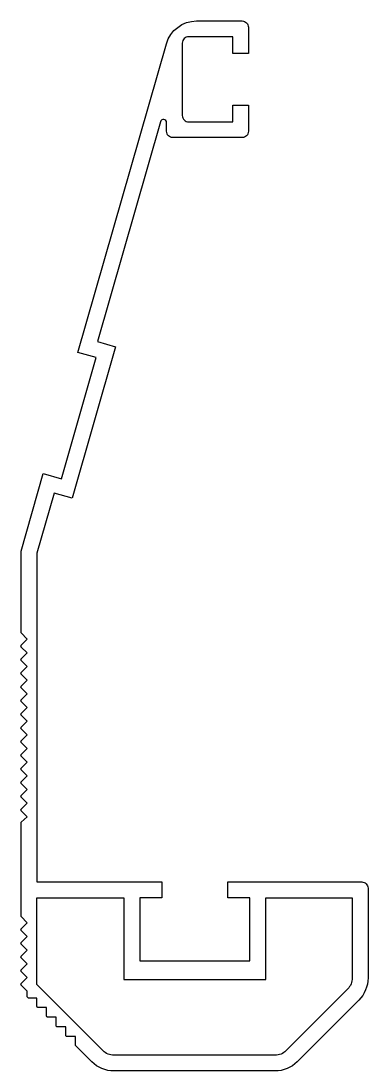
# Model space of a CAD drawing. Extents: x 1056 to 1111, y -181 to -15.
import ezdxf

# ---------------------------------------------------------------- set-up
doc = ezdxf.new("R2010")
doc.units = 0
doc.header["$LTSCALE"] = 15
doc.layers.get('0').update_dxf_attribs({"linetype": 'CONTINUOUS'})

msp = doc.modelspace()

# ---------------------------------------------------------------- linework, layer by layer
at = {"ltscale": 0.05}
msp.add_lwpolyline([(1091.29, -14.57, -0.414214), (1092.29, -15.57), (1092.29, -19.72), (1089.79, -19.72), (1089.79, -17.07), (1082.79, -17.07, 0.414214), (1081.79, -18.07), (1081.79, -29.57, 0.414214), (1082.79, -30.57), (1089.79, -30.57), (1089.79, -27.92), (1092.29, -27.92), (1092.29, -32.07, -0.414214), (1091.29, -33.07), (1080.29, -33.07, -0.414214), (1079.29, -32.07), (1079.29, -30.69, 0.869287), (1078.31, -30.55), (1068.31, -65.44), (1071.19, -66.27), (1064.3, -90.3), (1061.42, -89.47), (1058.68, -99.03), (1058.68, -151.18), (1078.53, -151.18), (1078.53, -153.68), (1075.03, -153.68), (1075.03, -163.68), (1092.53, -163.68), (1092.53, -153.68), (1089.03, -153.68), (1089.03, -151.18), (1110.28, -151.18, -0.414214), (1111.28, -152.18), (1111.28, -166.41, -0.198912), (1109.81, -169.95), (1100.04, -179.72, -0.198912), (1096.51, -181.18), (1070.95, -181.18, -0.198912), (1067.41, -179.72), (1064.89, -177.2, -0.198912), (1064.83, -177.06), (1064.83, -175.73), (1063.5, -175.73, -0.414214), (1063.3, -175.53), (1063.3, -174.19), (1061.97, -174.19, -0.414214), (1061.77, -173.99), (1061.77, -172.66), (1060.44, -172.66, -0.414214), (1060.24, -172.46), (1060.24, -171.13), (1058.91, -171.13, -0.414214), (1058.71, -170.93), (1058.71, -169.6), (1057.38, -169.6, -0.414214), (1057.18, -169.4), (1057.18, -168.51), (1056.23, -167.57, -0.414214), (1056.23, -167.29), (1057.18, -166.35), (1056.23, -165.4, -0.414214), (1056.23, -165.12), (1057.18, -164.18), (1056.23, -163.24, -0.414214), (1056.23, -162.96), (1057.18, -162.01), (1056.23, -161.07, -0.414214), (1056.23, -160.79), (1057.18, -159.85), (1056.23, -158.91, -0.414214), (1056.23, -158.62), (1057.18, -157.68), (1056.18, -156.68), (1056.18, -141.68), (1057.18, -140.84), (1056.23, -139.89, -0.414214), (1056.23, -139.61), (1057.18, -138.67), (1056.23, -137.73, -0.414214), (1056.23, -137.45), (1057.18, -136.5), (1056.23, -135.56, -0.414214), (1056.23, -135.28), (1057.18, -134.34), (1056.23, -133.4, -0.414214), (1056.23, -133.11), (1057.18, -132.17), (1056.23, -131.23, -0.414214), (1056.23, -130.95), (1057.18, -130.01), (1056.23, -129.07, -0.414214), (1056.23, -128.78), (1057.18, -127.84), (1056.23, -126.9, -0.414214), (1056.23, -126.62), (1057.18, -125.68), (1056.23, -124.74, -0.414214), (1056.23, -124.45), (1057.18, -123.51), (1056.23, -122.57, -0.414214), (1056.23, -122.29), (1057.18, -121.35), (1056.23, -120.4, -0.414214), (1056.23, -120.12), (1057.18, -119.18), (1056.23, -118.24, -0.414214), (1056.23, -117.96), (1057.18, -117.01), (1056.23, -116.07, -0.414214), (1056.23, -115.79), (1057.18, -114.85), (1056.23, -113.91, -0.414214), (1056.23, -113.62), (1057.18, -112.68), (1056.18, -111.68), (1056.18, -98.68), (1059.7, -86.38), (1062.59, -87.21), (1068.1, -67.98), (1065.22, -67.15), (1079.26, -18.19, -0.334595), (1084.06, -14.57), (1091.26, -14.57)], format="xyb", dxfattribs=at)
msp.add_lwpolyline([(1098.27, -177.95, -0.198912), (1096.51, -178.68), (1070.95, -178.68, -0.198912), (1069.18, -177.95), (1058.68, -167.45), (1058.68, -153.68), (1072.53, -153.68), (1072.53, -166.68), (1095.03, -166.68), (1095.03, -153.68), (1108.78, -153.68), (1108.78, -166.41, -0.198912), (1108.04, -168.18)], format="xyb", close=True, dxfattribs=at)

doc.saveas('drawing.dxf')
